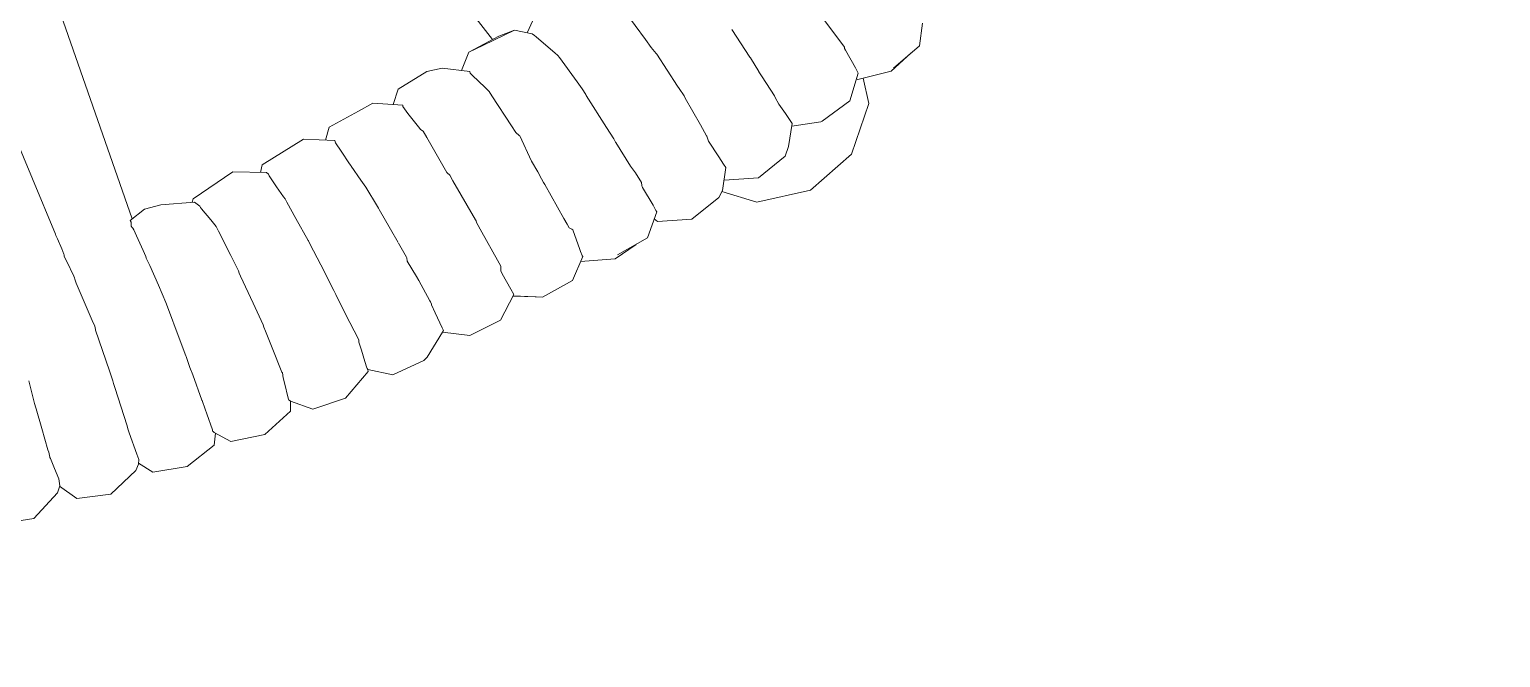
# Model space of a CAD drawing. Header units: centimetres. Extents: x 5488 to 20269, y -31398 to -19684.
# Drawn here: x 6651.33 to 6669.76, y -23191.75 to -23183.88 of the extents above; entities that cross this region are included whole.
import ezdxf

# ---------------------------------------------------------------- set-up
doc = ezdxf.new("R2010")
doc.units = ezdxf.units.CM
doc.layers.add('xxx_Auto_Kaplama_Ahşap Tarama', color=16, linetype='Continuous', lineweight=5)
doc.layers.add('xxx_Auto_Tefris_Tefris', color=32, linetype='Continuous', lineweight=15)

# ---------------------------------------------------------------- blocks, each defined once
blk = doc.blocks.new('trtetre')
at = {"color": 0, "linetype": 'ByBlock'}
for points in [[(416.043, 78.275), (416.467, 78.344)], [(415.749, 77.956), (416.043, 78.275)], [(414.768, 77.673), (415.08, 77.971)], [(415.08, 77.971), (415.507, 78.026)], [(415.721, 77.871), (415.507, 78.026)], [(415.749, 77.956), (415.72, 77.868)], [(415.73, 77.778), (415.72, 77.868)], [(413.786, 77.356), (414.125, 77.625)], [(414.555, 77.696), (414.125, 77.625)], [(414.555, 77.696), (414.731, 77.582)], [(414.73, 77.537), (414.731, 77.597)], [(414.768, 77.673), (414.731, 77.597)], [(415.786, 77.649), (415.73, 77.778)], [(415.837, 77.525), (415.786, 77.649)], [(414.754, 77.469), (414.73, 77.537)], [(414.849, 77.203), (414.754, 77.469)], [(415.837, 77.524), (415.843, 77.513)], [(415.843, 77.513), (415.843, 77.506)], [(415.858, 77.444), (415.843, 77.506)], [(415.858, 77.444), (415.867, 77.417)], [(415.945, 77.15), (415.867, 77.417)], [(413.15, 77.223), (413.575, 77.309)], [(413.575, 77.309), (413.783, 77.199)], [(413.767, 77.208), (413.786, 77.356)], [(413.15, 77.223), (412.828, 76.93)], [(413.799, 77.187), (413.783, 77.199)], [(413.799, 77.187), (413.808, 77.18)], [(413.808, 77.18), (413.808, 77.163)], [(413.877, 76.966), (413.808, 77.163)], [(414.849, 77.203), (414.868, 77.154)], [(414.868, 77.154), (414.877, 77.114)], [(414.918, 76.987), (414.877, 77.114)], [(416.016, 76.903), (415.945, 77.15)], [(412.138, 76.768), (412.548, 76.906)], [(412.548, 76.906), (412.829, 76.806)], [(412.829, 76.806), (412.828, 76.93)], [(413.897, 76.906), (413.877, 76.966)], [(413.897, 76.906), (413.935, 76.797)], [(415.027, 76.645), (414.918, 76.987)], [(416.016, 76.903), (416.02, 76.89)], [(416.02, 76.89), (416.035, 76.836)], [(411.855, 76.435), (412.138, 76.768)], [(412.845, 76.795), (412.829, 76.805)], [(412.849, 76.791), (412.845, 76.795)], [(412.849, 76.791), (412.853, 76.785)], [(412.909, 76.558), (412.854, 76.785)], [(413.938, 76.792), (413.935, 76.797)], [(414.054, 76.475), (413.938, 76.792)], [(416.109, 76.552), (416.035, 76.836)], [(412.919, 76.514), (412.909, 76.558)], [(412.919, 76.514), (412.931, 76.451)], [(415.027, 76.645), (415.046, 76.586)], [(415.046, 76.586), (415.053, 76.552)], [(415.097, 76.424), (415.053, 76.552)], [(411.157, 76.295), (411.547, 76.476)], [(411.547, 76.476), (411.86, 76.407)], [(411.855, 76.435), (411.861, 76.407)], [(411.869, 76.395), (411.861, 76.407)], [(411.872, 76.389), (411.869, 76.395)], [(411.873, 76.388), (411.872, 76.389)], [(411.896, 76.309), (411.873, 76.388)], [(411.896, 76.309), (411.94, 76.165)], [(412.936, 76.444), (412.931, 76.45)], [(413.059, 76.138), (412.936, 76.444)], [(414.088, 76.382), (414.054, 76.475)], [(414.088, 76.382), (414.137, 76.245)], [(415.271, 75.918), (415.097, 76.424)], [(410.924, 75.942), (411.116, 76.255)], [(411.157, 76.295), (411.116, 76.255)], [(411.94, 76.165), (411.974, 76.065)], [(413.143, 75.93), (413.059, 76.138)], [(414.137, 76.245), (414.139, 76.238)], [(414.26, 75.914), (414.139, 76.238)], [(410.198, 75.792), (410.583, 75.982)], [(410.583, 75.982), (410.926, 75.942)], [(410.926, 75.942), (410.913, 75.919)], [(411.974, 76.065), (411.971, 76.052)], [(411.973, 76.043), (411.971, 76.052)], [(411.973, 76.043), (411.974, 76.038)], [(412.142, 75.706), (411.974, 76.038)], [(410.032, 75.467), (410.198, 75.792)], [(410.927, 75.888), (410.913, 75.919)], [(410.927, 75.888), (411.018, 75.697)], [(413.143, 75.93), (413.163, 75.879)], [(413.163, 75.879), (413.17, 75.851)], [(413.298, 75.577), (413.17, 75.851)], [(414.331, 75.724), (414.26, 75.914)], [(415.273, 75.907), (415.271, 75.918)], [(415.273, 75.907), (415.282, 75.865)], [(415.313, 75.793), (415.282, 75.865)], [(415.513, 75.328), (415.313, 75.793)], [(411.018, 75.697), (411.062, 75.6)], [(411.062, 75.6), (411.062, 75.59)], [(411.075, 75.562), (411.062, 75.59)], [(412.262, 75.471), (412.142, 75.706)], [(413.456, 75.239), (413.298, 75.577)], [(414.331, 75.724), (414.389, 75.57)], [(414.39, 75.569), (414.389, 75.57)], [(409.297, 75.293), (409.67, 75.502)], [(409.67, 75.502), (410.041, 75.484)], [(409.752, 75.498), (410.045, 75.491)], [(410.067, 75.403), (410.032, 75.467)], [(410.067, 75.403), (410.175, 75.21)], [(411.075, 75.562), (411.083, 75.547)], [(411.219, 75.294), (411.083, 75.547)], [(412.267, 75.459), (412.262, 75.471)], [(412.267, 75.459), (412.284, 75.419)], [(412.449, 75.099), (412.284, 75.419)], [(414.484, 75.353), (414.39, 75.569)], [(409.167, 74.994), (409.297, 75.293)], [(410.175, 75.21), (410.194, 75.174)], [(411.22, 75.292), (411.25, 75.243)], [(411.25, 75.243), (411.366, 75.053)], [(413.456, 75.239), (413.473, 75.203)], [(413.473, 75.203), (413.482, 75.174)], [(414.592, 75.107), (414.484, 75.353)], [(415.529, 75.278), (415.513, 75.328)], [(415.529, 75.278), (415.534, 75.26)], [(415.544, 75.24), (415.534, 75.26)], [(415.629, 75.057), (415.544, 75.24)], [(408.497, 74.841), (408.76, 75.023)], [(408.76, 75.023), (409.194, 75.057)], [(409.195, 75.056), (409.194, 75.057)], [(410.194, 75.174), (410.193, 75.113)], [(410.234, 75.037), (410.193, 75.113)], [(410.234, 75.037), (410.433, 74.688)], [(411.366, 75.053), (411.372, 75.008)], [(412.585, 74.835), (412.449, 75.099)], [(413.577, 74.982), (413.482, 75.174)], [(414.592, 75.107), (414.637, 75.012)], [(415.629, 75.057), (415.663, 74.992)], [(408.354, 74.761), (408.73, 74.972)], [(409.173, 74.986), (409.167, 74.994)], [(409.174, 74.981), (409.173, 74.986)], [(409.196, 74.929), (409.174, 74.981)], [(409.204, 74.905), (409.196, 74.929)], [(409.204, 74.905), (409.292, 74.659)], [(411.376, 75.002), (411.372, 75.008)], [(411.376, 75.002), (411.474, 74.826)], [(412.585, 74.835), (412.605, 74.796)], [(413.73, 74.677), (413.577, 74.982)], [(414.637, 75.012), (414.641, 74.993)], [(414.674, 74.917), (414.641, 74.993)], [(414.757, 74.733), (414.674, 74.917)], [(415.663, 74.992), (415.665, 74.972)], [(415.667, 74.964), (415.665, 74.972)], [(415.667, 74.964), (415.667, 74.963)], [(415.695, 74.895), (415.667, 74.963)], [(415.749, 74.772), (415.695, 74.895)], [(408.24, 74.433), (408.354, 74.761)], [(409.304, 74.652), (409.292, 74.659)], [(409.339, 74.632), (409.304, 74.652)], [(410.433, 74.688), (410.5, 74.567)], [(411.575, 74.652), (411.479, 74.818)], [(411.719, 74.403), (411.575, 74.652)], [(412.608, 74.792), (412.605, 74.796)], [(412.761, 74.515), (412.608, 74.792)], [(413.73, 74.677), (413.756, 74.626)], [(414.757, 74.733), (414.792, 74.659)], [(414.806, 74.639), (414.792, 74.659)], [(415.749, 74.772), (415.767, 74.73)], [(415.773, 74.714), (415.767, 74.73)], [(415.773, 74.714), (416.061, 74.021)], [(407.464, 74.252), (407.802, 74.524)], [(408.232, 74.555), (407.802, 74.524)], [(408.232, 74.555), (408.271, 74.521)], [(409.364, 74.588), (409.339, 74.632)], [(409.404, 74.517), (409.364, 74.587)], [(409.404, 74.517), (409.643, 74.092)], [(410.5, 74.567), (410.504, 74.548)], [(410.511, 74.535), (410.504, 74.548)], [(410.511, 74.535), (410.794, 74.043)], [(412.874, 74.31), (412.761, 74.515)], [(413.756, 74.626), (413.758, 74.618)], [(413.827, 74.535), (413.758, 74.618)], [(413.942, 74.395), (413.827, 74.535)], [(414.656, 74.401), (414.837, 74.54)], [(414.812, 74.63), (414.806, 74.639)], [(414.823, 74.612), (414.812, 74.63)], [(414.812, 74.52), (415.706, 71.961)], [(414.824, 74.566), (414.823, 74.612)], [(414.824, 74.566), (414.826, 74.561)], [(414.826, 74.561), (414.837, 74.54)], [(406.314, 74.161), (406.987, 74.31)], [(406.987, 74.31), (407.424, 74.18)], [(408.25, 74.417), (408.24, 74.433)], [(408.287, 74.351), (408.25, 74.417)], [(408.287, 74.351), (408.419, 74.127)], [(411.726, 74.388), (411.719, 74.403)], [(411.726, 74.388), (411.737, 74.368)], [(411.884, 74.125), (411.737, 74.368)], [(412.874, 74.31), (412.897, 74.27)], [(413.942, 74.395), (413.955, 74.38)], [(413.955, 74.38), (413.964, 74.364)], [(413.964, 74.364), (414.033, 74.311)], [(414.455, 74.346), (414.033, 74.311)], [(414.048, 74.269), (414.059, 74.314)], [(414.455, 74.346), (414.656, 74.401)], [(405.801, 73.71), (406.314, 74.161)], [(407.375, 73.879), (407.415, 74.164)], [(407.464, 74.252), (407.415, 74.164)], [(408.419, 74.127), (408.422, 74.118)], [(408.422, 74.118), (408.426, 74.104)], [(408.426, 74.104), (408.43, 74.064)], [(411.884, 74.125), (411.946, 74.038)], [(412.916, 74.246), (412.897, 74.27)], [(413.003, 74.119), (412.916, 74.246)], [(413.097, 73.981), (413.003, 74.119)], [(413.551, 73.933), (414.048, 74.269)], [(406.964, 74.008), (406.63, 73.734)], [(406.964, 74.008), (407.395, 74.035)], [(407.395, 74.035), (407.396, 74.034)], [(408.508, 73.945), (408.43, 74.064)], [(408.508, 73.945), (408.567, 73.861)], [(409.661, 74.066), (409.643, 74.092)], [(409.684, 74.02), (409.661, 74.066)], [(409.732, 73.934), (409.684, 74.02)], [(409.732, 73.934), (409.808, 73.798)], [(410.794, 74.043), (410.833, 73.975)], [(410.867, 73.945), (410.833, 73.975)], [(410.869, 73.942), (410.867, 73.945)], [(410.869, 73.942), (411.12, 73.503)], [(411.946, 74.038), (412.069, 73.863)], [(413.101, 73.974), (413.097, 73.981)], [(413.101, 73.974), (413.105, 73.961)], [(413.128, 73.94), (413.105, 73.961)], [(413.128, 73.94), (413.551, 73.933)], [(413.183, 73.843), (413.206, 73.939)], [(416.061, 74.021), (416.496, 72.983)], [(406.63, 73.734), (406.591, 73.616)], [(407.405, 73.837), (407.375, 73.879)], [(407.464, 73.742), (407.405, 73.837)], [(407.464, 73.742), (407.591, 73.546)], [(408.567, 73.861), (408.753, 73.565)], [(409.808, 73.798), (409.955, 73.482)], [(412.069, 73.863), (412.072, 73.852)], [(412.088, 73.83), (412.072, 73.852)], [(412.088, 73.83), (412.195, 73.674)], [(412.665, 73.521), (413.183, 73.843)], [(405.585, 73.076), (405.801, 73.71)], [(406.543, 73.325), (406.591, 73.616)], [(407.592, 73.546), (407.614, 73.484)], [(408.753, 73.565), (408.755, 73.56)], [(408.778, 73.52), (408.755, 73.56)], [(412.195, 73.674), (412.266, 73.57)], [(412.266, 73.57), (412.272, 73.541)], [(406.183, 73.305), (406.548, 73.358)], [(407.614, 73.484), (407.616, 73.48)], [(407.692, 73.344), (407.616, 73.48)], [(408.87, 73.375), (408.778, 73.52)], [(408.87, 73.375), (409.123, 72.977)], [(409.962, 73.476), (409.955, 73.482)], [(410.006, 73.438), (409.962, 73.476)], [(410.058, 73.356), (410.006, 73.438)], [(411.12, 73.503), (411.166, 73.422)], [(411.2, 73.401), (411.166, 73.422)], [(411.21, 73.388), (411.2, 73.401)], [(411.21, 73.388), (411.357, 73.2)], [(411.976, 73.17), (412.343, 73.374)], [(412.272, 73.541), (412.665, 73.521)], [(412.343, 73.374), (412.391, 73.535)], [(405.82, 73.044), (406.168, 73.297)], [(406.183, 73.305), (406.168, 73.297)], [(406.625, 73.202), (406.543, 73.325)], [(406.625, 73.202), (406.711, 73.084)], [(407.692, 73.344), (407.884, 73.008)], [(410.059, 73.355), (410.305, 72.978)], [(411.357, 73.2), (411.422, 73.114)], [(405.653, 72.758), (405.585, 73.076)], [(405.82, 73.044), (405.718, 72.694)], [(406.711, 73.084), (406.758, 72.999)], [(406.758, 72.999), (406.762, 72.988)], [(407.884, 73.008), (407.898, 72.98)], [(411.422, 73.114), (411.423, 73.098)], [(411.423, 73.098), (411.797, 73.072)], [(411.481, 72.896), (411.542, 73.09)], [(411.797, 73.072), (411.976, 73.17)], [(406.766, 72.981), (406.762, 72.988)], [(406.919, 72.741), (406.766, 72.981)], [(407.958, 72.889), (407.898, 72.98)], [(407.979, 72.857), (407.958, 72.889)], [(407.979, 72.857), (408.241, 72.457)], [(409.123, 72.977), (409.128, 72.965)], [(409.176, 72.89), (409.128, 72.965)], [(409.237, 72.805), (409.176, 72.89)], [(409.237, 72.805), (409.457, 72.5)], [(410.305, 72.978), (410.339, 72.927)], [(410.339, 72.927), (410.339, 72.925)], [(410.396, 72.87), (410.339, 72.925)], [(410.396, 72.87), (410.55, 72.723)], [(411.12, 72.673), (411.481, 72.896)], [(404.947, 72.354), (405.274, 72.633)], [(405.051, 72.442), (405.303, 72.671)], [(405.303, 72.671), (405.722, 72.775)], [(405.748, 72.63), (405.718, 72.694)], [(405.722, 72.775), (405.738, 72.766)], [(405.748, 72.63), (405.874, 72.407)], [(406.919, 72.741), (406.96, 72.678)], [(406.961, 72.676), (407.066, 72.505)], [(410.55, 72.723), (410.579, 72.695)], [(410.579, 72.695), (410.582, 72.676)], [(410.582, 72.676), (410.929, 72.631)], [(410.595, 72.434), (410.685, 72.662)], [(410.929, 72.631), (411.12, 72.673)], [(407.066, 72.505), (407.07, 72.498)], [(407.072, 72.497), (407.07, 72.498)], [(407.3, 72.148), (407.072, 72.497)], [(408.246, 72.451), (408.241, 72.457)], [(408.308, 72.372), (408.246, 72.451)], [(409.457, 72.5), (409.479, 72.473)], [(409.518, 72.441), (409.479, 72.473)], [(409.601, 72.371), (409.518, 72.441)], [(404.912, 72.069), (404.947, 72.354)], [(405.874, 72.407), (405.887, 72.385)], [(405.887, 72.385), (405.889, 72.368)], [(405.958, 72.273), (405.889, 72.368)], [(405.958, 72.273), (406.265, 71.869)], [(408.379, 72.275), (408.308, 72.372)], [(408.379, 72.275), (408.638, 71.923)], [(409.601, 72.371), (409.752, 72.241)], [(410.022, 72.158), (410.411, 72.343)], [(410.219, 72.23), (410.595, 72.434)], [(410.3, 72.273), (411.297, 70.989)], [(410.411, 72.343), (410.595, 72.434)], [(409.862, 72.19), (409.746, 71.937)], [(409.752, 72.241), (409.772, 72.225)], [(409.772, 72.225), (409.801, 72.202)], [(409.801, 72.202), (410.022, 72.158)], [(410.022, 72.158), (410.219, 72.23)]]:
    blk.add_lwpolyline(points, dxfattribs=at)
blk = doc.blocks.new('koltukrewrweewr')
at = {"xscale": -1, "rotation": 270}
blk.add_blockref('trtetre', (-925.958, -51.65), dxfattribs=at)

msp = doc.modelspace()

# ---------------------------------------------------------------- hatches: boundary and pattern name
at = {"layer": 'xxx_Auto_Kaplama_Ahşap Tarama'}
h = msp.add_hatch(dxfattribs=at)
h.set_pattern_fill('AR-CONC', color=256, scale=0.5)
h.set_pattern_definition([(50, (809.53, -3617.59), (91.09233, -7.96954), [9.525, -104.775]), (355, (809.53, -3617.59), (-17.6217, 95.52842), [7.62, -83.8203]), (100.45144, (817.12, -3618.255), (73.47062, 87.55888), [8.095, -89.04512]), (46.1842, (809.53, -3592.19), (135.5395, -21.02116), [14.2875, -157.1625]), (96.63556, (820.83, -3593.94), (118.70207, 123.71306), [12.1425, -133.5678]), (351.18415, (809.53, -3592.19), (118.70207, 123.71306), [11.43, -125.72987]), (21, (822.23, -3598.54), (75.8072, -51.1326), [9.525, -104.775]), (326, (822.23, -3598.54), (30.901, 92.09398), [7.62, -83.82]), (71.45144, (828.55, -3602.8), (106.7082, 40.96138), [8.095, -89.04497]), (37.5, (809.53, -3617.59), (1.5443, 42.27752), [0, -82.804, 0, -85.09, 0, -84.1375]), (7.5, (809.53, -3617.59), (33.40983, 50.09029), [0, -48.514, 0, -80.899, 0, -32.0675]), (327.5, (781.21, -3617.59), (67.795298, -2.864372), [0, -31.75, 0, -99.06, 0, -131.445]), (317.5, (768.51, -3617.59), (74.06459, 12.71325), [0, -41.275, 0, -65.786, 0, -93.345])])
edge = h.paths.add_edge_path()
edge.add_line((9312.934, -27555.319), (9330.626, -27555.319))
edge.add_arc((9330.626, -27548.319), 7, 270, 349.5592)
edge.add_arc((-12655703.852, 2009176.564), 12827763.879, 350.8642093147, 350.8644691226)
edge.add_line((9346.746, -27492.157), (9332.45, -27492.157))
edge.add_line((9332.45, -27492.157), (9332.449, -27061.102))
edge.add_line((9332.449, -27061.102), (9346.746, -27061.102))
edge.add_arc((-12660642.429, -2064524.007), 12832765.905, 9.1355309233, 9.1357906395)
edge.add_arc((9330.626, -27004.939), 7, 10.4408, 90)
edge.add_line((9330.626, -26997.939), (9312.934, -26997.939))
edge.add_arc((9312.934, -27004.939), 7, 90, 170.4864)
edge.add_arc((10864.464, -27276.629), 1582.138, 170.069442, 189.930558)
edge.add_arc((9312.934, -27548.319), 7, 189.5136, 270)

# ---------------------------------------------------------------- block references
at = {"layer": 'xxx_Auto_Tefris_Tefris', "xscale": -1, "rotation": 90}
msp.add_blockref('koltukrewrweewr', (7015.78, -24037.688), dxfattribs=at)

doc.saveas('drawing.dxf')
